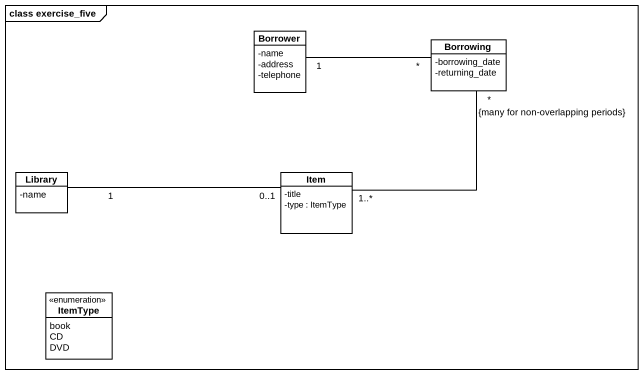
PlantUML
@startuml
mainframe class exercise_five
hide circle
hide empty members
skinparam classAttributeIconSize 0
class Borrower {
  -name
  -address
  -telephone
}
class Borrowing {
  -borrowing_date
  -returning_date
}
class Library {
  -name
}
class Item {
  -title
  -type : ItemType
}
enum ItemType {
  book
  CD
  DVD
}
Borrower "1" -right- "*" Borrowing
Borrowing "*\n{many for non-overlapping periods}" -- "1..*" Item
Library "1" -right- "0..1" Item
@enduml
